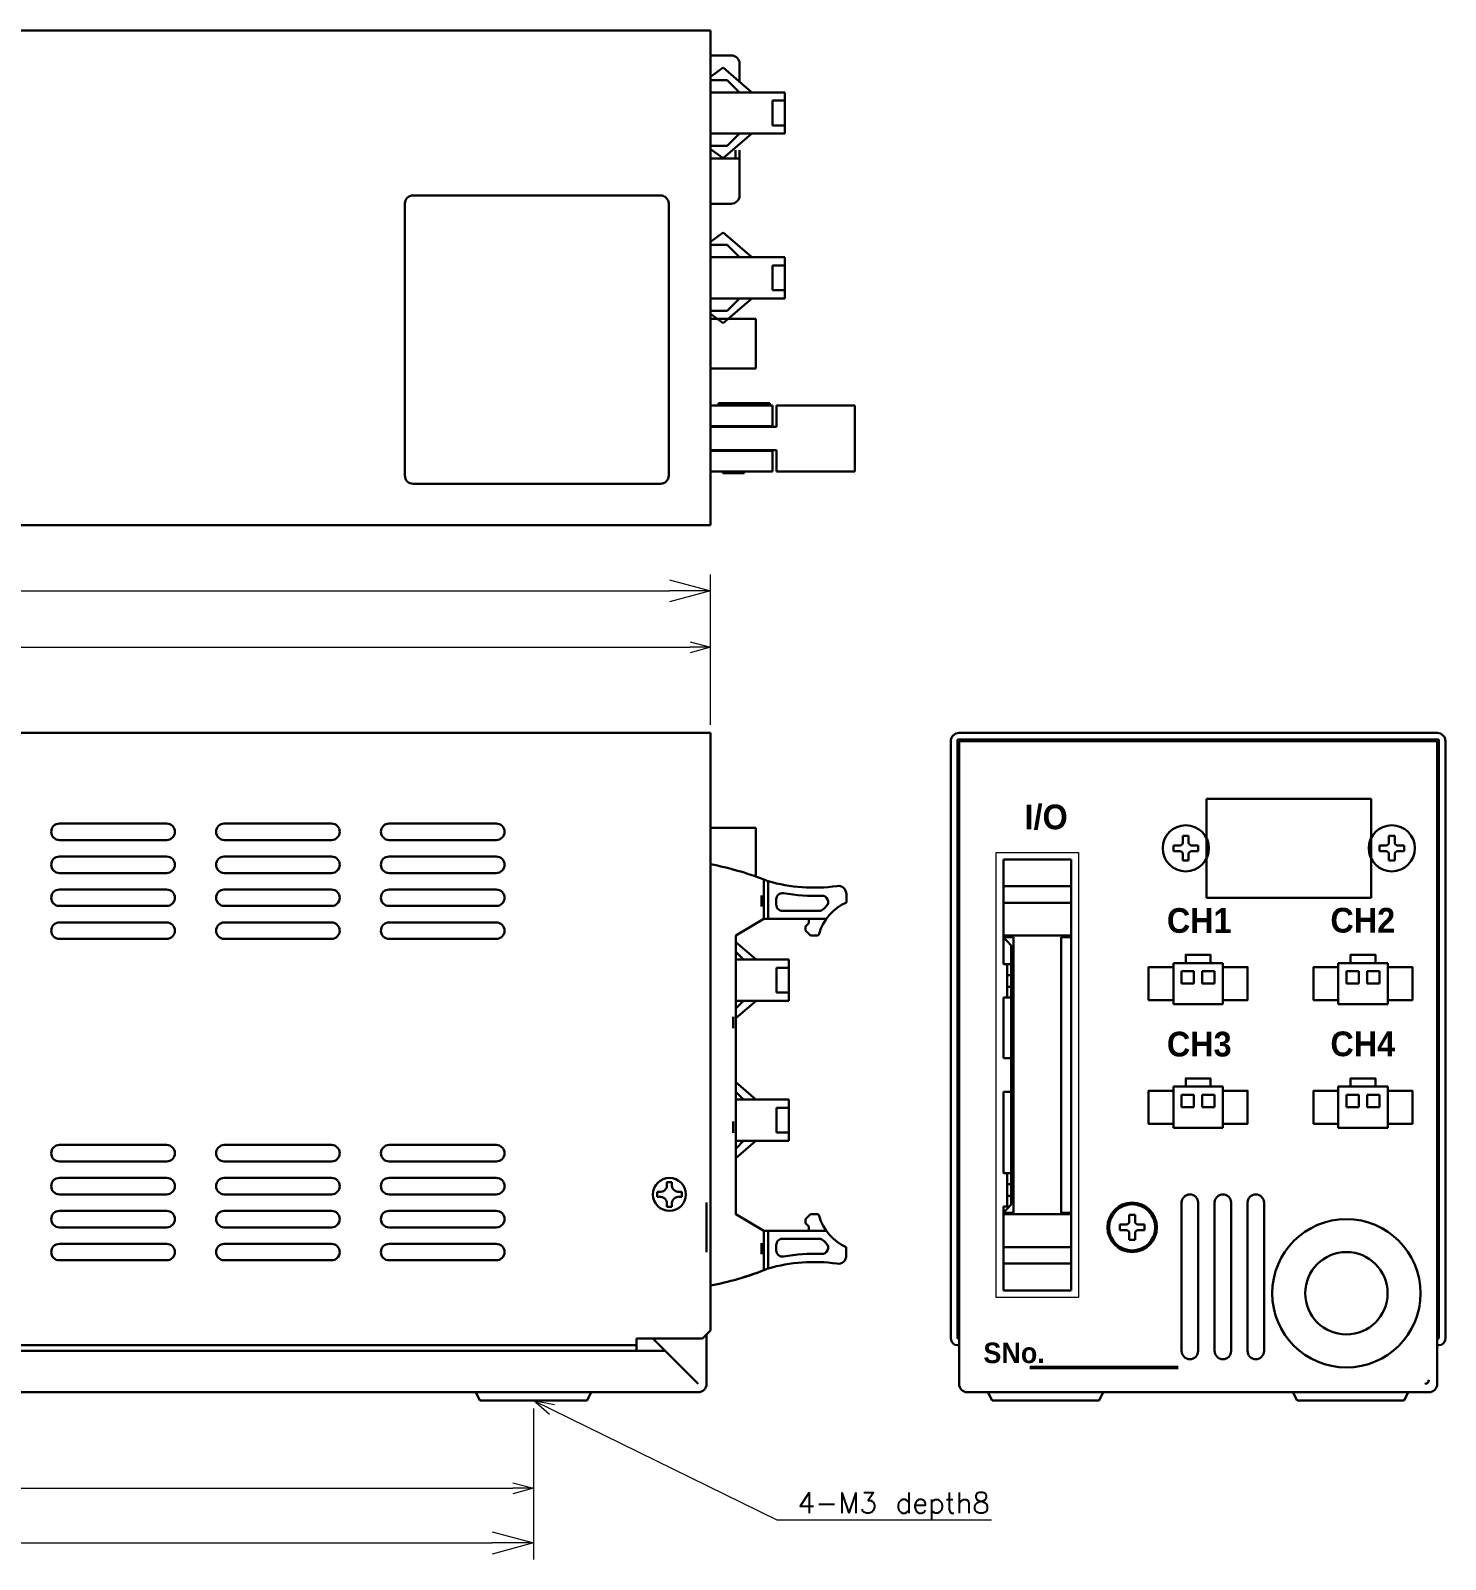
# Model space of a CAD drawing. Header units: inches. Extents: x -5 to 355, y -14 to 172.
# Drawn here: x 183 to 354.6, y -13.7 to 171.8 of the extents above; entities that cross this region are included whole.
import ezdxf
from ezdxf import colors
from ezdxf.entities.mleader import LeaderData, LeaderLine
from ezdxf.math import Vec2, Vec3

# ---------------------------------------------------------------- set-up
doc = ezdxf.new("R2010")
doc.units = ezdxf.units.IN
doc.header["$MEASUREMENT"] = 0
doc.layers.get('0').update_dxf_attribs({"lineweight": 30})
doc.layers.get('Defpoints').update_dxf_attribs({"lineweight": 9})
for name, color, linetype, lineweight in [('0 @ 1', 7, 'Continuous', 30), ('2KD_寸法１', 7, 'Continuous', 15), ('2KD_寸法１ @ 1', 7, 'Continuous', 15), ('2KD_寸法１ @ 2', 7, 'Continuous', 15)]:
    doc.layers.add(name, color=color, linetype=linetype, lineweight=lineweight)
doc.styles.get("Standard").update_dxf_attribs({"font": 'txt', "bigfont": 'extfont2.shx'})
doc.dimstyles.new('KD-STD', dxfattribs={"dimscale": 0, "dimtxt": 2.5, "dimasz": 2.5, "dimexe": 1, "dimexo": 1, "dimgap": 1, "dimtad": 1, "dimdsep": 46, "dimtxsty": 'Standard', "dimblk": 'OPEN30', "dimcen": 0, "dimadec": 0, "dimazin": 0, "dimtfac": 1, "dimtmove": 0, "dimatfit": 3, "dimldrblk": 'OPEN30', "dimfxl": 1, "dimtolj": 1, "dimtzin": 0, "dimlwd": 15, "dimlwe": 15, "dimarcsym": 0})

# ---------------------------------------------------------------- blocks, each defined once
blk = doc.blocks.new('_Open30')
at = {"lineweight": -2}
for p, q in [((-1, 0.268), (0, 0)), ((0, 0), (-1, -0.268)), ((0, 0), (-1, 0))]:
    blk.add_line(p, q, dxfattribs=at)
blk = doc.blocks.new('A$C54E472C8')
for p, q in [((0, 7.5), (0, 80)), ((0.8, 7.5), (0.8, 80.2)), ((0.8, 80.2), (59.2, 80.2)), ((1, 81), (59, 81)), ((1, 2), (1, 80)), ((1, 80), (59, 80)), ((59, 80), (59, 2)), ((59.2, 80.2), (59.2, 7.5)), ((60, 80), (60, 7.5)), ((31, 73), (51, 73)), ((31, 61), (31, 73)), ((51, 73), (51, 61)), ((14.6, 65.65), (6.4, 65.65)), ((6.4, 65.65), (6.4, 52.94)), ((14.6, 65.65), (14.6, 13.35)), ((6.4, 62.4), (14.6, 62.4)), ((6.4, 60.4), (14.6, 60.4)), ((51, 61), (31, 61)), ((6.4, 56.4), (14.6, 56.4)), ((6.4, 56.22), (7.15, 56.22)), ((7.3, 55.22), (6.4, 56.22)), ((7.15, 56.22), (7.6, 56.22)), ((7.6, 22.78), (7.6, 56.22)), ((13.4, 22.78), (13.4, 56.22)), ((13.85, 56.22), (13.4, 56.22)), ((13.85, 56.22), (14.6, 56.22)), ((7.3, 55.22), (7.3, 37.45)), ((7.3, 52.94), (6.4, 52.94)), ((6.83, 52.94), (6.83, 48.88)), ((27, 53.08), (33, 53.08)), ((27, 48.08), (27, 53.08)), ((28, 52.08), (29.5, 52.08)), ((28, 50.58), (28, 52.08)), ((29.5, 52.08), (29.5, 50.58)), ((30.5, 52.08), (32, 52.08)), ((30.5, 50.58), (30.5, 52.08)), ((32, 52.08), (32, 50.58)), ((33, 53.08), (33, 48.08)), ((47, 53.08), (53, 53.08)), ((47, 48.08), (47, 53.08)), ((48, 52.08), (49.5, 52.08)), ((48, 50.58), (48, 52.08)), ((49.5, 52.08), (49.5, 50.58)), ((50.5, 52.08), (52, 52.08)), ((50.5, 50.58), (50.5, 52.08)), ((52, 52.08), (52, 50.58)), ((53, 53.08), (53, 48.08)), ((7.3, 51.62), (6.83, 51.62)), ((7.3, 50.2), (6.83, 50.2)), ((29.5, 50.58), (28, 50.58)), ((32, 50.58), (30.5, 50.58)), ((49.5, 50.58), (48, 50.58)), ((52, 50.58), (50.5, 50.58)), ((7.3, 48.88), (6.4, 48.88)), ((6.4, 48.88), (6.4, 41.55)), ((33, 48.08), (27, 48.08)), ((53, 48.08), (47, 48.08)), ((1, 42), (1, 27)), ((6.4, 41.55), (7.3, 41.55)), ((7.3, 41.55), (7.3, 23.78)), ((7.3, 37.45), (6.4, 37.45)), ((6.4, 37.45), (6.4, 27.58)), ((27, 38.08), (33, 38.08)), ((27, 33.08), (27, 38.08)), ((33, 38.08), (33, 33.08)), ((47, 38.08), (53, 38.08)), ((47, 33.08), (47, 38.08)), ((53, 38.08), (53, 33.08)), ((7.3, 36.47), (7.3, 26.06)), ((28, 37.08), (29.5, 37.08)), ((28, 35.58), (28, 37.08)), ((29.5, 35.58), (28, 35.58)), ((29.5, 37.08), (29.5, 35.58)), ((30.5, 37.08), (32, 37.08)), ((30.5, 35.58), (30.5, 37.08)), ((32, 35.58), (30.5, 35.58)), ((32, 37.08), (32, 35.58)), ((48, 37.08), (49.5, 37.08)), ((48, 35.58), (48, 37.08)), ((49.5, 35.58), (48, 35.58)), ((49.5, 37.08), (49.5, 35.58)), ((50.5, 37.08), (52, 37.08)), ((50.5, 35.58), (50.5, 37.08)), ((52, 35.58), (50.5, 35.58)), ((52, 37.08), (52, 35.58)), ((33, 33.08), (27, 33.08)), ((53, 33.08), (47, 33.08)), ((6.4, 27.58), (7.3, 27.58)), ((6.83, 27.58), (6.83, 23.52)), ((6.83, 26.26), (7.3, 26.26)), ((6.83, 24.84), (7.3, 24.84)), ((6.4, 22.78), (7.3, 23.78)), ((6.4, 23.52), (7.07, 23.52)), ((6.4, 23.52), (6.4, 13.35)), ((7.15, 22.78), (6.4, 22.78)), ((6.4, 22.6), (14.6, 22.6)), ((7.6, 22.78), (7.15, 22.78)), ((13.85, 22.78), (13.4, 22.78)), ((14.6, 22.78), (13.85, 22.78)), ((28, 24), (28, 6)), ((30, 24), (30, 6)), ((32, 24), (32, 6)), ((34, 24), (34, 6)), ((36, 24), (36, 6)), ((38, 24), (38, 6)), ((6.4, 18.6), (14.6, 18.6)), ((6.4, 16.6), (14.6, 16.6)), ((14.6, 13.35), (6.4, 13.35)), ((1, 7.5), (0.8, 7.5)), ((59.2, 7.5), (59, 7.5)), ((1, 6.7), (0.8, 6.7)), ((59.2, 6.7), (59, 6.7)), ((2, 1), (58, 1))]:
    blk.add_line(p, q)
at = {"lineweight": -2}
for p, q in [((27.8, 67.35), (27, 67.35)), ((27, 66.65), (27, 67.35)), ((28.15, 68.5), (28.85, 68.5)), ((28.15, 67.7), (28.15, 68.5)), ((28.85, 67.7), (28.85, 68.5)), ((30, 67.35), (29.2, 67.35)), ((30, 67.35), (30, 66.65)), ((52.8, 67.35), (52, 67.35)), ((52, 66.65), (52, 67.35)), ((53.15, 68.5), (53.85, 68.5)), ((53.15, 67.7), (53.15, 68.5)), ((53.85, 67.7), (53.85, 68.5)), ((55, 67.35), (54.2, 67.35)), ((55, 67.35), (55, 66.65)), ((27.8, 66.65), (27, 66.65)), ((28.15, 65.5), (28.15, 66.3)), ((28.15, 65.5), (28.85, 65.5)), ((28.85, 65.5), (28.85, 66.3)), ((30, 66.65), (29.2, 66.65)), ((52.8, 66.65), (52, 66.65)), ((53.15, 65.5), (53.15, 66.3)), ((53.15, 65.5), (53.85, 65.5)), ((53.85, 65.5), (53.85, 66.3)), ((55, 66.65), (54.2, 66.65)), ((21.65, 22.5), (22.35, 22.5)), ((21.65, 21.7), (21.65, 22.5)), ((22.35, 21.7), (22.35, 22.5)), ((21.3, 21.35), (20.5, 21.35)), ((20.5, 20.65), (20.5, 21.35)), ((21.3, 20.65), (20.5, 20.65)), ((23.5, 21.35), (22.7, 21.35)), ((23.5, 20.65), (22.7, 20.65)), ((23.5, 21.35), (23.5, 20.65)), ((21.65, 19.5), (21.65, 20.3)), ((21.65, 19.5), (22.35, 19.5)), ((22.35, 19.5), (22.35, 20.3))]:
    blk.add_line(p, q, dxfattribs=at)
at = {"lineweight": 50}
for p, q in [((9.6, 4), (26.6, 4)), ((10.56, 4), (27.56, 4))]:
    blk.add_line(p, q, dxfattribs=at)
at = {"lineweight": 30}
for p, q in [((4.5, 1), (5, 0)), ((5, 0), (18, 0)), ((18.5, 1), (18, 0)), ((41.5, 1), (42, 0)), ((42, 0), (55, 0)), ((55.5, 1), (55, 0))]:
    blk.add_line(p, q, dxfattribs=at)
at = {"lineweight": 15}
for p, q in [((6, 1), (17, 1)), ((43, 1), (54, 1))]:
    blk.add_line(p, q, dxfattribs=at)
blk.add_lwpolyline([(5.5, 66.5), (15.5, 66.5), (15.5, 12.5), (5.5, 12.5)], close=True, dxfattribs=at)
for points in [[(28.5, 53.08), (28.5, 54.08), (31.5, 54.08), (31.5, 53.08)], [(48.5, 53.08), (48.5, 54.08), (51.5, 54.08), (51.5, 53.08)], [(27, 52.58), (24, 52.58), (24, 48.58), (27, 48.58)], [(33, 52.58), (36, 52.58), (36, 48.58), (33, 48.58)], [(47, 52.58), (44, 52.58), (44, 48.58), (47, 48.58)], [(53, 52.58), (56, 52.58), (56, 48.58), (53, 48.58)], [(28.5, 38.08), (28.5, 39.08), (31.5, 39.08), (31.5, 38.08)], [(48.5, 38.08), (48.5, 39.08), (51.5, 39.08), (51.5, 38.08)], [(27, 37.58), (24, 37.58), (24, 33.58), (27, 33.58)], [(33, 37.58), (36, 37.58), (36, 33.58), (33, 33.58)], [(47, 37.58), (44, 37.58), (44, 33.58), (47, 33.58)], [(53, 37.58), (56, 37.58), (56, 33.58), (53, 33.58)]]:
    blk.add_lwpolyline(points)
at = {"lineweight": -2}
for centre in [(28.5, 67), (53.5, 67), (22, 21)]:
    blk.add_circle(centre, 2.8, dxfattribs=at)
for centre, radius in [((22, 21), 3), ((47.99, 13), 9), ((47.99, 13), 5)]:
    blk.add_circle(centre, radius)
for centre, radius, start, end in [((1, 80), 1, 90, 180), ((59, 80), 1, 0, 90), ((29, 24), 1, 0, 180), ((33, 24), 1, 0, 180), ((37, 24), 1, 0, 180), ((0.8, 7.5), 0.8, 180, 270), ((59.2, 7.5), 0.8, 270, 0), ((29, 6), 1, 180, 0), ((33, 6), 1, 180, 0), ((37, 6), 1, 180, 0), ((2, 2), 1, 180, 270), ((57.5, 2.5), 0.5, 270, 0), ((58, 2), 1, 270, 0)]:
    blk.add_arc(centre, radius, start, end)
for centre, start, end in [((27.8, 67.7), 270, 0), ((29.2, 67.7), 180, 270), ((52.8, 67.7), 270, 0), ((54.2, 67.7), 180, 270), ((27.8, 66.3), 0, 90), ((29.2, 66.3), 90, 180), ((52.8, 66.3), 0, 90), ((54.2, 66.3), 90, 180), ((21.3, 21.7), 270, 0), ((21.3, 20.3), 0, 90), ((22.7, 21.7), 180, 270), ((22.7, 20.3), 90, 180)]:
    blk.add_arc(centre, 0.35, start, end, dxfattribs=at)
at = {"layer": '0 @ 1', "width": 25, "attachment_point": 1}
for s, insert, char_height in [('{\\f@HGMaruGothicMPRO|b1|i0|c128|p50;I/O}', (8.95, 72.31), 3), ('{\\fHGMaruGothicMPRO|b1|i0|c128|p50;CH1}', (26.21, 59.74), 3), ('{\\fHGMaruGothicMPRO|b1|i0|c128|p50;CH2}', (46.05, 59.77), 3), ('{\\fHGMaruGothicMPRO|b1|i0|c128|p50;CH3}', (26.21, 44.74), 3), ('{\\fHGMaruGothicMPRO|b1|i0|c128|p50;CH4}', (46.05, 44.77), 3), ('{\\fHGMaruGothicMPRO|b1|i0|c128|p50;SNo.}', (3.95, 7.02), 2.5)]:
    blk.add_mtext(s, dxfattribs=dict(at, insert=insert, char_height=char_height))
blk = doc.blocks.new('*D58')
at = {"layer": '2KD_寸法１', "color": 0, "lineweight": 15}
for p, q in [((80.51, 87.6), (80.51, 97.99)), ((83.01, 96.99), (263.01, 96.99)), ((265.51, 87.6), (265.51, 97.99))]:
    blk.add_line(p, q, dxfattribs=at)
at = {"layer": 'Defpoints', "color": 0}
for p in [(265.51, 96.99), (80.51, 86.6), (265.51, 86.6)]:
    blk.add_point(p, dxfattribs=at)
at = {"layer": '2KD_寸法１', "color": 0, "lineweight": 15, "xscale": 2.5, "yscale": 2.5, "zscale": 2.5, "rotation": 180}
blk.add_blockref('_Open30', (80.51, 96.99), dxfattribs=at)
at = {"layer": '2KD_寸法１', "color": 0, "lineweight": 15, "xscale": 2.5, "yscale": 2.5, "zscale": 2.5}
blk.add_blockref('_Open30', (265.51, 96.99), dxfattribs=at)
at = {"layer": '2KD_寸法１', "insert": (173.01, 99.24), "char_height": 2.5, "attachment_point": 5}
blk.add_mtext('\\A1;185', dxfattribs=at)
blk = doc.blocks.new('*D59')
at = {"layer": '2KD_寸法１', "color": 0, "lineweight": 15}
for p, q in [((80.51, 88.6), (80.51, 105.83)), ((265.51, 88.6), (265.51, 105.83)), ((85.51, 103.83), (260.51, 103.83))]:
    blk.add_line(p, q, dxfattribs=at)
at = {"layer": 'Defpoints', "color": 0}
for p in [(265.51, 103.83), (80.51, 86.6), (265.51, 86.6)]:
    blk.add_point(p, dxfattribs=at)
at = {"layer": '2KD_寸法１', "color": 0, "lineweight": 15, "xscale": 5, "yscale": 5, "zscale": 5, "rotation": 180}
blk.add_blockref('_Open30', (80.51, 103.83), dxfattribs=at)
at = {"layer": '2KD_寸法１', "color": 0, "lineweight": 15, "xscale": 5, "yscale": 5, "zscale": 5}
blk.add_blockref('_Open30', (265.51, 103.83), dxfattribs=at)
at = {"layer": '2KD_寸法１', "insert": (173.01, 108.33), "char_height": 5, "attachment_point": 5}
blk.add_mtext('\\A1;185', dxfattribs=at)
blk = doc.blocks.new('*D60')
at = {"layer": '2KD_寸法１', "color": 0, "lineweight": 15}
for p, q in [((94.01, 4.6), (94.01, -6.07)), ((244.01, 4.6), (244.01, -6.07)), ((96.51, -5.07), (241.51, -5.07))]:
    blk.add_line(p, q, dxfattribs=at)
at = {"layer": 'Defpoints', "color": 0}
for p in [(94.01, 5.6), (244.01, 5.6), (244.01, -5.07)]:
    blk.add_point(p, dxfattribs=at)
at = {"layer": '2KD_寸法１', "color": 0, "lineweight": 15, "xscale": 2.5, "yscale": 2.5, "zscale": 2.5, "rotation": 180}
blk.add_blockref('_Open30', (94.01, -5.07), dxfattribs=at)
at = {"layer": '2KD_寸法１', "color": 0, "lineweight": 15, "xscale": 2.5, "yscale": 2.5, "zscale": 2.5}
blk.add_blockref('_Open30', (244.01, -5.07), dxfattribs=at)
at = {"layer": '2KD_寸法１', "insert": (169.01, -2.82), "char_height": 2.5, "attachment_point": 5}
blk.add_mtext('\\A1;150', dxfattribs=at)
blk = doc.blocks.new('*D61')
at = {"layer": '2KD_寸法１', "color": 0, "lineweight": 15}
for p, q in [((94.01, 3.6), (94.01, -13.7)), ((244.01, 3.6), (244.01, -13.7)), ((99.01, -11.7), (239.01, -11.7))]:
    blk.add_line(p, q, dxfattribs=at)
at = {"layer": 'Defpoints', "color": 0}
for p in [(94.01, 5.6), (244.01, 5.6), (244.01, -11.7)]:
    blk.add_point(p, dxfattribs=at)
at = {"layer": '2KD_寸法１', "color": 0, "lineweight": 15, "xscale": 5, "yscale": 5, "zscale": 5, "rotation": 180}
blk.add_blockref('_Open30', (94.01, -11.7), dxfattribs=at)
at = {"layer": '2KD_寸法１', "color": 0, "lineweight": 15, "xscale": 5, "yscale": 5, "zscale": 5}
blk.add_blockref('_Open30', (244.01, -11.7), dxfattribs=at)
at = {"layer": '2KD_寸法１', "insert": (169.01, -7.2), "char_height": 5, "attachment_point": 5}
blk.add_mtext('\\A1;150', dxfattribs=at)
blk = doc.blocks.new('A$C69DC53DD')
for p, q in [((0, 0), (0, 60)), ((0, 60), (185, 60)), ((185, 60), (185, 0)), ((187.5, 56.99), (185, 56.99)), ((188.5, 55.99), (188.5, 53.79)), ((186.5, 55.5), (185, 54.37)), ((186.5, 55.5), (185, 54.37)), ((185, 54), (187, 54)), ((185, 54), (187, 54)), ((190, 52.5), (186.5, 55.5)), ((190, 52.5), (186.5, 55.5)), ((187, 54), (188.5, 52.5)), ((187, 54), (188.5, 52.5)), ((185, 52.5), (194, 52.5)), ((185, 52.5), (194, 52.5)), ((194, 52.5), (194, 47.5)), ((194, 52.5), (194, 47.5)), ((192.5, 51.5), (194, 51.5)), ((192.5, 48.5), (192.5, 51.5)), ((192.5, 51.5), (194, 51.5)), ((192.5, 48.5), (192.5, 51.5)), ((194, 51.5), (194, 48.5)), ((194, 51.5), (194, 48.5)), ((194, 48.5), (192.5, 48.5)), ((194, 48.5), (192.5, 48.5)), ((194, 47.5), (185, 47.5)), ((194, 47.5), (185, 47.5)), ((190, 47.5), (186.5, 44.5)), ((190, 47.5), (186.5, 44.5)), ((187, 46), (188.5, 47.5)), ((187, 46), (188.5, 47.5)), ((185, 46), (187, 46)), ((185, 46), (187, 46)), ((186.5, 44.5), (185, 45.62)), ((186.5, 44.5), (185, 45.62)), ((188, 45.49), (188, 44.49)), ((188.5, 45.49), (188.5, 39.99)), ((188.5, 44.49), (185, 44.49)), ((147.91, 39), (147.91, 6)), ((147.91, 6), (147.91, 39)), ((178.91, 40), (148.91, 40)), ((148.91, 40), (178.91, 40)), ((179.91, 6), (179.91, 39)), ((179.91, 39), (179.91, 6)), ((187.5, 38.99), (185, 38.99)), ((186.5, 35.5), (185, 34.37)), ((186.5, 35.5), (185, 34.37)), ((190, 32.5), (186.5, 35.5)), ((190, 32.5), (186.5, 35.5)), ((185, 34), (187, 34)), ((185, 34), (187, 34)), ((187, 34), (188.5, 32.5)), ((187, 34), (188.5, 32.5)), ((185, 32.5), (194, 32.5)), ((185, 32.5), (194, 32.5)), ((194, 32.5), (194, 27.5)), ((194, 32.5), (194, 27.5)), ((192.5, 31.5), (194, 31.5)), ((192.5, 28.5), (192.5, 31.5)), ((192.5, 31.5), (194, 31.5)), ((192.5, 28.5), (192.5, 31.5)), ((194, 31.5), (194, 28.5)), ((194, 31.5), (194, 28.5)), ((194, 28.5), (192.5, 28.5)), ((194, 28.5), (192.5, 28.5)), ((194, 27.5), (185, 27.5)), ((194, 27.5), (185, 27.5)), ((185, 26), (187, 26)), ((185, 26), (187, 26)), ((190, 27.5), (186.5, 24.5)), ((190, 27.5), (186.5, 24.5)), ((187, 26), (188.5, 27.5)), ((187, 26), (188.5, 27.5)), ((186.5, 24.5), (185, 25.63)), ((186.5, 24.5), (185, 25.63)), ((185, 25), (190.5, 25)), ((190.5, 25), (190.5, 19)), ((190.5, 23.5), (190.5, 20.5)), ((190.5, 23), (190.5, 21)), ((190.5, 19), (185, 19)), ((185, 14.5), (192.49, 14.5)), ((185.01, 14.5), (189.08, 14.5)), ((185.96, 14.8), (192.19, 14.8)), ((185.96, 14.8), (185.96, 14.5)), ((185.96, 14.6), (192.19, 14.6)), ((192.19, 14.8), (192.19, 14.5)), ((192.49, 14.5), (192.49, 11.9)), ((192.49, 14.5), (192.49, 12)), ((202.5, 14.5), (193, 14.5)), ((193, 11.9), (193, 14.5)), ((202.5, 6.5), (202.5, 14.5)), ((192.49, 12), (185, 12)), ((193, 11.9), (185, 11.9)), ((190, 11.9), (190, 11.99)), ((190.72, 11.9), (190.72, 12)), ((190.8, 11.9), (190.8, 12)), ((191.84, 11.9), (191.84, 12)), ((191.94, 11.9), (191.94, 12)), ((193, 9.1), (185, 9.1)), ((192.49, 9), (185, 9)), ((190, 9), (190, 9.1)), ((190.72, 9), (190.72, 9.1)), ((190.8, 9), (190.8, 9.1)), ((191.84, 9), (191.84, 9.1)), ((191.94, 9), (191.94, 9.1)), ((192.49, 9.1), (192.49, 8.73)), ((192.49, 9), (192.49, 6.5)), ((193, 6.5), (193, 9.1)), ((185, 6.5), (192.49, 6.5)), ((186.48, 6.5), (186.48, 6.3)), ((186.48, 6.3), (189.08, 6.3)), ((189.08, 6.5), (189.08, 6.3)), ((202.5, 6.5), (193, 6.5)), ((148.91, 5), (178.91, 5)), ((178.91, 5), (148.91, 5)), ((185, 0), (0, 0))]:
    blk.add_line(p, q)
for centre, start, end in [((187.5, 55.99), 0, 90), ((148.91, 39), 90, 180), ((148.91, 39), 90, 180), ((178.91, 39), 0, 90), ((178.91, 39), 0, 90), ((187.5, 39.99), 270, 0), ((148.91, 6), 180, 270), ((148.91, 6), 180, 270), ((178.91, 6), 270, 0), ((178.91, 6), 270, 0)]:
    blk.add_arc(centre, 1, start, end)
blk = doc.blocks.new('*U70')
at = {"layer": '2KD_寸法１ @ 1'}
dim = blk.add_linear_dim(base=(265.51, 96.988), p1=(80.51, 86.599), p2=(265.51, 86.599), dimstyle='KD-STD', override={"dimscale": 1, "dimclrt": 256, "dimtix": 0, "dimtofl": 1, "dimtmove": 0, "dimatfit": 3}, dxfattribs=at)
dim.commit()
dim.dimension.update_dxf_attribs({"geometry": '*D58', "text_midpoint": (173.01, 99.238)})
at = {"layer": '2KD_寸法１ @ 2'}
dim = blk.add_linear_dim(base=(265.51, 103.831), p1=(80.51, 86.599), p2=(265.51, 86.599), dimstyle='KD-STD', override={"dimscale": 2, "dimclrt": 256, "dimtix": 0, "dimtofl": 1, "dimtmove": 0, "dimatfit": 3}, dxfattribs=at)
dim.commit()
dim.dimension.update_dxf_attribs({"geometry": '*D59', "text_midpoint": (173.01, 108.331)})
blk = doc.blocks.new('*U71')
at = {"layer": '2KD_寸法１ @ 1'}
dim = blk.add_linear_dim(base=(244.01, -5.072), p1=(94.01, 5.599), p2=(244.01, 5.599), dimstyle='KD-STD', override={"dimscale": 1, "dimclrt": 256, "dimtix": 0, "dimtofl": 1, "dimtmove": 0, "dimatfit": 3}, dxfattribs=at)
dim.commit()
dim.dimension.update_dxf_attribs({"geometry": '*D60', "text_midpoint": (169.01, -2.822)})
at = {"layer": '2KD_寸法１ @ 2'}
dim = blk.add_linear_dim(base=(244.01, -11.698), p1=(94.01, 5.599), p2=(244.01, 5.599), dimstyle='KD-STD', override={"dimscale": 2, "dimclrt": 256, "dimtix": 0, "dimtofl": 1, "dimtmove": 0, "dimatfit": 3}, dxfattribs=at)
dim.commit()
dim.dimension.update_dxf_attribs({"geometry": '*D61', "text_midpoint": (169.01, -7.198)})

msp = doc.modelspace()

# ---------------------------------------------------------------- linework, layer by layer
for p, q in [((80.51, 86.599), (265.51, 86.599)), ((265.51, 86.599), (265.51, 14.099)), ((186.51, 75.599), (199.511, 75.599)), ((206.51, 75.599), (219.511, 75.599)), ((226.51, 75.599), (239.511, 75.599)), ((265.51, 75.099), (271.01, 75.099)), ((265.51, 75.099), (271.01, 75.099)), ((271.01, 75.099), (271.01, 69.099)), ((186.51, 73.599), (199.51, 73.599)), ((206.51, 73.599), (219.51, 73.599)), ((226.51, 73.599), (239.51, 73.599)), ((186.509, 71.599), (199.51, 71.599)), ((206.509, 71.599), (219.51, 71.599)), ((226.509, 71.599), (239.51, 71.599)), ((186.509, 69.599), (199.509, 69.599)), ((206.509, 69.599), (219.509, 69.599)), ((226.509, 69.599), (239.509, 69.599)), ((271.97, 64.032), (271.97, 68.811)), ((186.509, 67.599), (199.51, 67.599)), ((206.509, 67.599), (219.51, 67.599)), ((226.509, 67.599), (239.51, 67.599)), ((271.67, 66.857), (271.67, 65.517)), ((272.471, 64.032), (272.471, 68.612)), ((281.97, 66.028), (281.97, 67.028)), ((186.509, 65.599), (199.509, 65.599)), ((206.509, 65.599), (219.509, 65.599)), ((226.509, 65.599), (239.509, 65.599)), ((273.471, 65.762), (273.471, 66.409)), ((274.221, 65.012), (278.697, 65.012)), ((186.509, 63.599), (199.51, 63.599)), ((206.509, 63.599), (219.51, 63.599)), ((226.509, 63.599), (239.51, 63.599)), ((268.559, 62.032), (271.97, 64.032)), ((271.97, 64.032), (279.548, 64.032)), ((277.02, 63.112), (277.42, 63.512)), ((277.02, 63.112), (277.02, 62.612)), ((277.42, 63.512), (277.42, 64.032)), ((186.509, 61.599), (199.509, 61.599)), ((206.509, 61.599), (219.509, 61.599)), ((226.509, 61.599), (239.509, 61.599)), ((268.559, 62.032), (268.556, 28.165)), ((277.62, 62.012), (277.02, 62.613)), ((278.39, 62.012), (277.62, 62.012)), ((271.012, 59.099), (268.559, 61.201)), ((271.012, 59.099), (268.559, 61.201)), ((268.559, 60.052), (269.512, 59.099)), ((268.559, 60.052), (269.512, 59.099)), ((268.559, 59.099), (275.012, 59.099)), ((268.559, 59.099), (275.012, 59.099)), ((273.512, 58.099), (275.012, 58.099)), ((273.512, 55.099), (273.512, 58.099)), ((273.512, 58.099), (275.012, 58.099)), ((273.512, 55.099), (273.512, 58.099)), ((275.012, 59.099), (275.012, 54.099)), ((275.012, 59.099), (275.012, 54.099)), ((275.012, 58.099), (275.012, 55.099)), ((275.012, 58.099), (275.012, 55.099)), ((271.012, 54.099), (268.558, 51.996)), ((268.558, 53.145), (269.512, 54.099)), ((275.012, 54.099), (268.558, 54.099)), ((271.012, 54.099), (268.558, 51.996)), ((268.558, 53.145), (269.512, 54.099)), ((275.012, 54.099), (268.558, 54.099)), ((275.012, 55.099), (273.512, 55.099)), ((275.012, 55.099), (273.512, 55.099)), ((268.259, 50.788), (268.259, 52.128)), ((268.557, 43.052), (269.51, 42.099)), ((268.557, 43.052), (269.51, 42.099)), ((271.01, 42.099), (268.558, 44.201)), ((271.01, 42.099), (268.558, 44.201)), ((268.556, 28.165), (268.559, 41.629)), ((268.557, 42.099), (275.01, 42.099)), ((268.557, 42.099), (275.01, 42.099)), ((268.558, 41.629), (268.558, 28.184)), ((273.51, 41.099), (275.01, 41.099)), ((273.51, 38.099), (273.51, 41.099)), ((273.51, 41.099), (275.01, 41.099)), ((273.51, 38.099), (273.51, 41.099)), ((275.01, 42.099), (275.01, 37.099)), ((275.01, 42.099), (275.01, 37.099)), ((275.01, 41.099), (275.01, 38.099)), ((275.01, 41.099), (275.01, 38.099)), ((268.259, 38.089), (268.259, 39.429)), ((275.01, 38.099), (273.51, 38.099)), ((275.01, 38.099), (273.51, 38.099)), ((186.51, 36.599), (199.511, 36.599)), ((206.51, 36.599), (219.511, 36.599)), ((226.51, 36.599), (239.511, 36.599)), ((271.01, 37.099), (268.557, 34.996)), ((268.557, 36.145), (269.51, 37.099)), ((275.01, 37.099), (268.557, 37.099)), ((271.01, 37.099), (268.557, 34.996)), ((268.557, 36.145), (269.51, 37.099)), ((275.01, 37.099), (268.557, 37.099)), ((186.51, 34.599), (199.51, 34.599)), ((206.51, 34.599), (219.51, 34.599)), ((226.51, 34.599), (239.51, 34.599)), ((186.509, 32.599), (199.51, 32.599)), ((206.509, 32.599), (219.51, 32.599)), ((226.509, 32.599), (239.51, 32.599)), ((260.21, 31.799), (260.21, 32.099)), ((260.21, 32.099), (260.81, 32.099)), ((260.81, 31.799), (260.81, 32.099)), ((186.509, 30.599), (199.509, 30.599)), ((206.509, 30.599), (219.509, 30.599)), ((226.509, 30.599), (239.509, 30.599)), ((259.01, 30.899), (259.31, 30.899)), ((259.01, 30.299), (259.01, 30.899)), ((259.01, 30.299), (259.31, 30.299)), ((261.71, 30.899), (262.01, 30.899)), ((261.71, 30.299), (262.01, 30.299)), ((262.01, 30.299), (261.71, 30.299)), ((262.01, 30.899), (262.01, 30.299)), ((186.509, 28.599), (199.51, 28.599)), ((206.509, 28.599), (219.51, 28.599)), ((226.509, 28.599), (239.51, 28.599)), ((260.21, 29.099), (260.21, 29.399)), ((260.81, 29.099), (260.21, 29.099)), ((260.81, 29.099), (260.81, 29.399)), ((265.01, 23.599), (265.01, 29.599)), ((265.01, 25.099), (265.01, 28.099)), ((268.559, 28.184), (271.969, 26.184)), ((277.619, 28.204), (277.019, 27.604)), ((278.389, 28.204), (277.619, 28.204)), ((186.509, 26.599), (199.509, 26.599)), ((206.509, 26.599), (219.509, 26.599)), ((226.509, 26.599), (239.509, 26.599)), ((265.01, 25.599), (265.01, 27.599)), ((271.969, 26.184), (271.969, 21.405)), ((271.969, 26.184), (279.547, 26.184)), ((272.471, 26.184), (272.471, 21.604)), ((277.019, 27.104), (277.019, 27.604)), ((277.019, 27.104), (277.419, 26.704)), ((277.419, 26.704), (277.419, 26.184)), ((186.509, 24.599), (199.51, 24.599)), ((206.509, 24.599), (219.51, 24.599)), ((226.509, 24.599), (239.51, 24.599)), ((271.669, 23.359), (271.669, 24.699)), ((273.471, 24.454), (273.471, 23.807)), ((274.221, 25.204), (278.696, 25.204)), ((281.969, 24.188), (281.969, 23.188)), ((186.509, 22.599), (199.509, 22.599)), ((206.509, 22.599), (219.509, 22.599)), ((226.509, 22.599), (239.509, 22.599)), ((264.51, 13.099), (256.51, 13.099)), ((256.51, 11.599), (256.51, 13.099)), ((264.01, 7.599), (258.51, 13.099)), ((264.51, 13.099), (265.51, 14.099)), ((265.01, 13.599), (265.01, 7.599)), ((256.51, 12.299), (89.51, 12.299)), ((256.51, 11.599), (89.51, 11.599)), ((256.51, 11.599), (260.01, 11.599)), ((112.01, 6.599), (264.01, 6.599)), ((210.01, 6.599), (221.01, 6.599)), ((237.01, 6.599), (237.51, 5.599)), ((237.51, 5.599), (250.51, 5.599)), ((251.01, 6.599), (250.51, 5.599))]:
    msp.add_line(p, q)
msp.add_circle((260.51, 30.599), 2)
for centre, radius, start, end in [((186.51, 74.599), 1, 90, 270), ((199.51, 74.599), 1, 270, 90), ((206.51, 74.599), 1, 90, 270), ((219.51, 74.599), 1, 270, 90), ((226.51, 74.599), 1, 90, 270), ((239.51, 74.599), 1, 270, 90), ((186.509, 70.599), 1, 90, 270), ((199.509, 70.599), 1, 270, 90), ((206.509, 70.599), 1, 90, 270), ((219.509, 70.599), 1, 270, 90), ((226.509, 70.599), 1, 90, 270), ((239.509, 70.599), 1, 270, 90), ((258.9, 35.268), 36, 68.71234, 79.4193), ((258.36, 35.493), 36, 66.92543, 67.78764), ((186.509, 66.599), 1, 90, 270), ((199.509, 66.599), 1, 270, 90), ((206.509, 66.599), 1, 90, 270), ((219.509, 66.599), 1, 270, 90), ((226.509, 66.599), 1, 90, 270), ((239.509, 66.599), 1, 270, 90), ((278.037, 87.822), 20, 253.8397, 278.02764), ((274.221, 66.409), 0.75, 79.89699, 179.99861), ((278.037, 87.822), 21, 259.8977, 272.57766), ((279.015, 66.094), 0.75, 314.43832, 92.57917), ((280.97, 67.028), 1, 0.00038, 98.09588), ((274.221, 65.762), 0.75, 179.99864, 269.99978), ((284.442, 60.561), 6, 114.32775, 163.86069), ((278.697, 65.762), 0.75, 269.99978, 317.83855), ((284.442, 60.561), 7, 134.43973, 137.84073), ((186.509, 62.599), 1, 90, 270), ((199.509, 62.599), 1, 270, 90), ((206.509, 62.599), 1, 90, 270), ((219.509, 62.599), 1, 270, 90), ((226.509, 62.599), 1, 90, 270), ((239.509, 62.599), 1, 270, 90), ((278.39, 62.313), 0.3, 269.99867, 343.85277), ((186.51, 35.599), 1, 90, 270), ((199.51, 35.599), 1, 270, 90), ((206.51, 35.599), 1, 90, 270), ((219.51, 35.599), 1, 270, 90), ((226.51, 35.599), 1, 90, 270), ((239.51, 35.599), 1, 270, 90), ((186.509, 31.599), 1, 90, 270), ((199.509, 31.599), 1, 270, 90), ((206.509, 31.599), 1, 90, 270), ((219.509, 31.599), 1, 270, 90), ((226.509, 31.599), 1, 90, 270), ((239.509, 31.599), 1, 270, 90), ((259.41, 31.699), 0.8, 262.00003, 0), ((259.41, 31.699), 0.8, 0, 7.99684), ((261.61, 31.699), 0.8, 172.00316, 277.99997), ((259.41, 29.499), 0.8, 0, 97.99997), ((261.61, 29.499), 0.8, 82.00003, 187.99684), ((186.509, 27.599), 1, 90, 270), ((199.509, 27.599), 1, 270, 90), ((206.509, 27.599), 1, 90, 270), ((219.509, 27.599), 1, 270, 90), ((226.509, 27.599), 1, 90, 270), ((239.509, 27.599), 1, 270, 90), ((259.41, 29.499), 0.8, 352.00316, 0), ((278.389, 27.904), 0.3, 16.14587, 89.99996), ((284.441, 29.655), 6, 196.13795, 245.67089), ((186.509, 23.599), 1, 90, 270), ((199.509, 23.599), 1, 270, 90), ((206.509, 23.599), 1, 90, 270), ((219.509, 23.599), 1, 270, 90), ((226.509, 23.599), 1, 90, 270), ((239.509, 23.599), 1, 270, 90), ((274.221, 24.454), 0.75, 89.99886, 180), ((278.696, 24.454), 0.75, 42.16009, 89.99886), ((279.015, 24.122), 0.75, 267.41947, 45.56032), ((284.441, 29.655), 7, 222.15793, 225.55893), ((278.036, 2.394), 20, 81.97099, 106.15893), ((274.221, 23.807), 0.75, 180.00002, 280.10164), ((278.036, 2.394), 21, 87.42098, 100.10094), ((280.969, 23.188), 1, 261.90275, 359.99825), ((258.9, 54.93), 36, 280.5807, 291.28766), ((258.9, 54.949), 36, 287.00613, 291.2863), ((258.361, 54.724), 36, 292.211, 293.07321), ((264.01, 7.599), 1, 270, 0)]:
    msp.add_arc(centre, radius, start, end)

# ---------------------------------------------------------------- block references
for name, p in [('A$C69DC53DD', (80.51, 111.832)), ('A$C54E472C8', (294.646, 5.599))]:
    msp.add_blockref(name, p)
at = {"layer": '2KD_寸法１'}
for name in ['*U70', '*U71']:
    msp.add_blockref(name, (0, 0), dxfattribs=at)

# ---------------------------------------------------------------- leaders
at = {"layer": '2KD_寸法１ @ 1'}
ml = msp.add_multileader_mtext('Standard', dxfattribs=at)
ml.set_content('4-M3 depth8\u3000', color=256)
ml.set_leader_properties(lineweight=15)
ml.set_arrow_properties(name='OPEN30')
ml.build(insert=Vec2(0, 0))
ml.multileader.update_dxf_attribs({"text_left_attachment_type": 6, "text_right_attachment_type": 6, "dogleg_length": 1.5, "arrow_head_size": 2.5})
ctx = ml.context
ctx.base_point, ctx.char_height, ctx.arrow_head_size, ctx.landing_gap_size, ctx.plane_origin = Vec3(275.054, -8.913), 2.5, 2.5, 1, Vec3(244.01, 5.599)
ctx.left_attachment, ctx.right_attachment = 6, 6
notes = []
notes.append((ctx, [(0, (1, 1, 0), (273.554, -8.913), (1, 0), 1.5, [(0, [(244.01, 5.599)], 0, [])])]))
ctx.mtext.insert, ctx.mtext.flow_direction = Vec3(276.054, -5.58), 5
for ctx, leaders in notes:
    for number, flags, end, landing, length, lines in leaders:
        leader = LeaderData()
        leader.index, (leader.has_last_leader_line, leader.has_dogleg_vector, leader.attachment_direction) = number, flags
        leader.last_leader_point, leader.dogleg_vector, leader.dogleg_length = Vec3(end), Vec3(landing), length
        for number, points, colour, breaks in lines:
            line = LeaderLine()
            line.index, line.vertices, line.color, line.breaks = number, Vec3.list(points), colors.encode_raw_color(colour), breaks
            leader.lines.append(line)
        ctx.leaders.append(leader)

doc.saveas('drawing.dxf')
